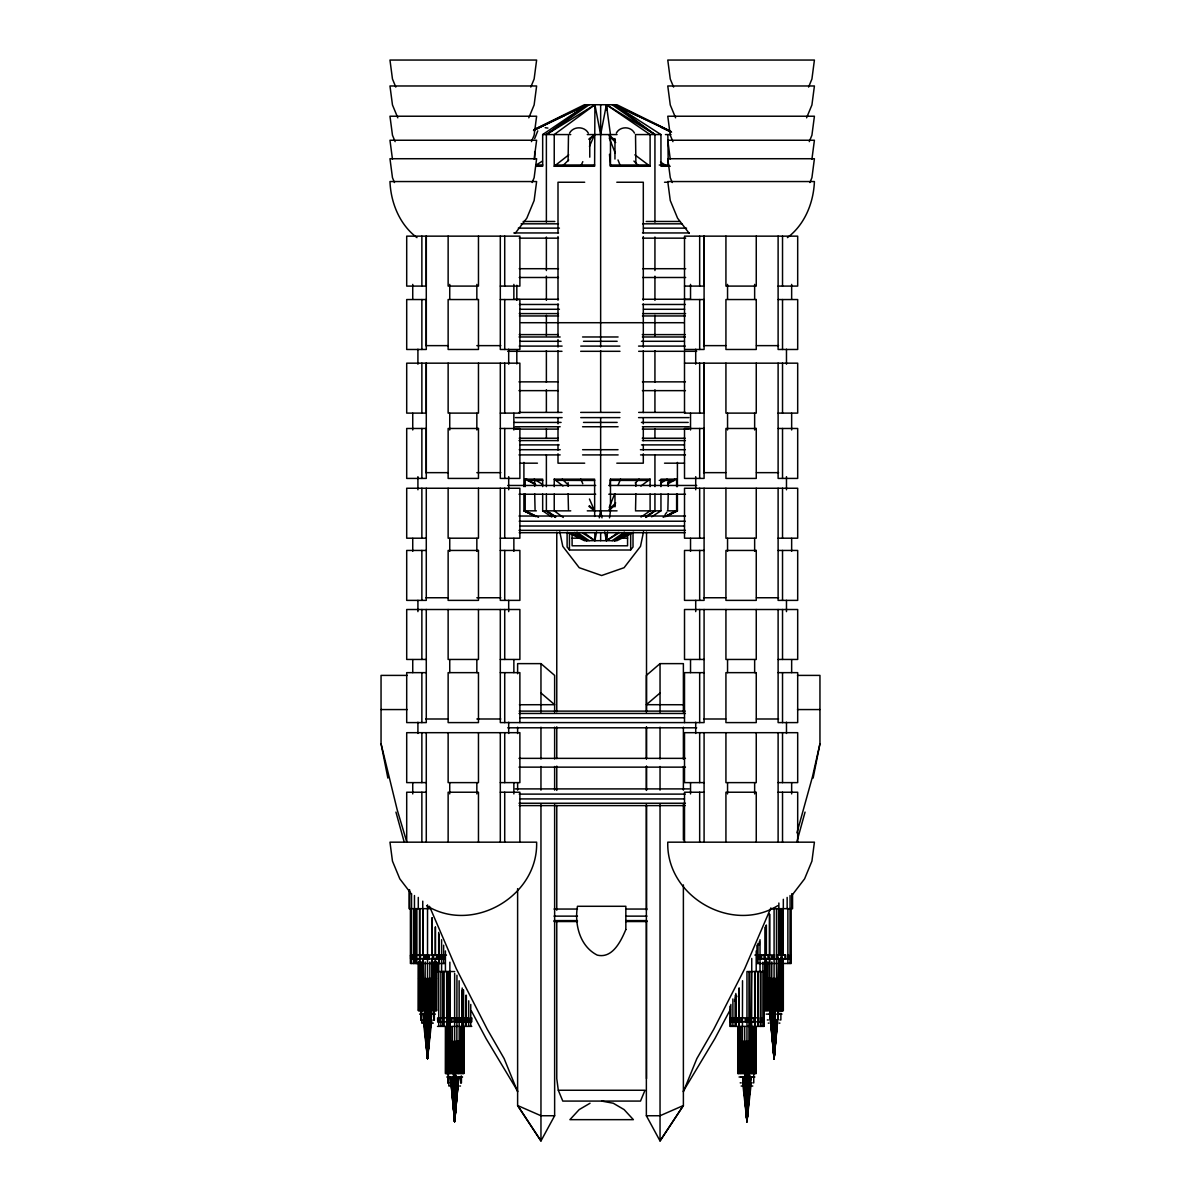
<?xml version="1.0" encoding="UTF-8"?>
<svg xmlns="http://www.w3.org/2000/svg" width="1201" height="1201" viewBox="0 0 1201 1201"><rect width="100%" height="100%" fill="white"/><g stroke="black" fill="none" stroke-linecap="round" stroke-linejoin="round"><path stroke-width="1.5" d="M426.28 472.654L426.28 363.167L426.28 413.114L406.704 413.114L406.704 363.167L519.883 363.167L519.883 413.114L500.307 413.114M426.28 345.633L426.28 236.147L426.28 286.093L406.704 286.093L406.704 236.147L519.883 236.147L519.883 286.093L500.307 286.093M704.086 472.654L704.086 363.167L704.086 413.114L684.51 413.114L684.495 350.797M704.086 345.633L704.086 236.147L704.086 286.093L684.51 286.093M654.935 222.125L654.935 134.572L606.4 104.742L600.65 134.572L594.915 104.742L554.231 134.572L554.231 166.263L594.615 166.263L594.915 104.742L546.38 134.572L546.38 222.125M423.232 1019.949L427.526 1058.636L428.727 978.485L427.526 978.485M450.54 1077.192L454.654 1121.524L455.764 1075.345L454.654 1121.524L450.39 1077.192M742.849 1077.192L746.962 1121.524L748.118 1073.499L746.962 1121.524L742.668 1082.852M769.661 1012.443L774.09 1058.636L775.245 978.485L776.401 978.485M423.413 1014.29L427.526 1058.636L428.727 1010.596M769.631 1010.596L774.09 1058.636L775.245 1012.443M423.548 1014.29L427.526 1058.636L429.748 1010.596L429.523 978.485L430.994 978.485L430.979 1010.596M451.576 1084.578L454.654 1121.524L456.71 1077.192L454.654 1121.524L451.336 1084.578M743.164 1079.038L746.962 1121.524L749.109 1072.868M768.655 1010.596L768.595 978.485L770.231 978.485L770.066 1010.596L774.09 1058.636L775.891 1019.844L774.09 1058.636L769.946 1012.443M431.82 1019.949L427.526 1058.636L423.968 1014.29L427.526 1058.636L429.838 1010.596L429.838 961.941M743.284 1077.192L746.962 1121.524L749.274 1073.499M618.92 532.974L606.4 540.675L606.685 535.076M431.805 1012.443L427.526 1058.636L424.493 1012.443L427.526 1058.636L430.559 1012.443M451.681 1084.578L454.654 1121.524L457.191 1082.732M743.404 1077.192L746.962 1121.524L749.994 1075.345M770.231 1010.596L774.09 1058.636L776.401 1023.537M431.339 1016.151L427.526 1058.636L425.289 1010.596L427.526 1058.636L430.664 1012.443M452.522 1077.192L454.654 1121.524L458.767 1077.192L454.654 1121.524L452.101 1082.732L454.654 1121.524L456.86 1082.852M743.959 1077.192L746.962 1121.524L749.979 1077.192M770.907 1009.966L774.09 1058.636L776.477 1023.537M431.369 1012.443L427.526 1058.636L426.37 1010.596L427.526 1058.636L431.234 1012.443M452.597 1077.192L454.654 1121.524L457.761 1082.732M609.928 485.759L610.468 479.154L650.101 479.154L650.101 486.615M744.665 1073.499L746.962 1121.524L750.535 1077.192L746.962 1121.524L744.065 1077.192M770.937 1010.596L774.09 1058.636L776.912 1023.537M453.453 1073.499L454.654 1121.524L457.881 1082.732M771.868 1012.443L774.09 1058.636L777.017 1023.537M777.632 1016.151L777.933 1012.443M452.342 1026.675L452.342 1041.372L453.498 1041.372L454.654 1121.524L458.617 1077.192M746.962 1041.372L745.776 1041.372L745.731 1073.499L746.962 1121.524L750.94 1077.192L746.962 1121.524L744.74 1073.499L744.665 1026.675M778.533 1012.443L774.09 1058.636L772.934 1010.596L774.09 1058.636L777.242 1023.537L774.09 1058.636L771.943 1012.443M778.233 1012.443L777.572 1019.844L778.383 1012.443M745.821 1073.499L746.962 1121.524L751.271 1082.852M534.7 138.535L537.763 130.879M635.539 509.674L635.884 493.836M534.13 159.223L536.622 140.247L389.965 140.247L392.472 159.223M568.463 135.728L568.088 160.904M667.876 509.674L668.236 493.836M811.921 159.223L814.413 140.247L667.771 140.247L670.263 159.223M618.455 532.448L606.4 540.675L607.601 531.893M609.507 517.856L610.468 510.845L610.468 479.154M596.597 531.893L594.915 540.675L582.38 532.974M599.299 517.856L600.65 510.845L602.001 517.856M813.122 778.083L819.953 743.734L819.953 675.397L797.509 675.397M643.511 531.788L640.508 546.365L624.085 567.698L601.641 575.519L579.212 567.698L562.789 546.365L559.786 531.788M819.953 743.734L812.446 776.867L796.939 832.848M796.743 842.246L805.06 812.101M609.222 507.453L614.627 493.911M618.005 485.459L620.527 479.154M683.384 1091.694L696.835 1058.636L713.784 1029.212L744.695 968.727L770.832 908.001M530.797 87.073L534.13 79.026L536.622 60.05L389.965 60.05L392.472 79.026L395.805 87.073M528.8 117.818L534.13 104.952L536.622 85.977L389.965 85.977L392.472 104.952L397.801 117.818M531.458 141.643L534.13 135.218L536.622 116.227L389.965 116.227L392.472 135.218L395.129 141.643M532.133 182.537L534.13 177.703L536.622 158.727L389.965 158.727L392.472 177.703L394.468 182.537M808.588 87.073L811.921 79.026L814.413 60.05L667.771 60.05L670.263 79.026L673.596 87.073M806.592 117.818L811.921 104.952L814.413 85.977L667.771 85.977L670.263 104.952L675.593 117.818M809.264 141.643L811.921 135.218L814.413 116.227L667.771 116.227L670.263 135.218L672.935 141.643M809.924 182.537L811.921 177.703L814.413 158.727L667.771 158.727L670.263 177.703L672.26 182.537M580.789 166.263L582.8 161.655M589.451 146.417L594.615 134.572L588.865 139.091M734.502 1001.154L736.904 996.184M730.418 1009.38L714.895 1038.61L683.384 1091.108M554.637 804.385L554.637 1115.744L540.96 1140.95L517.616 1105.52L517.616 888.62M616.353 133.116C619.911 126.075 630.93 126.075 634.488 133.116M569.544 133.116C573.342 126.06 584.527 126.06 588.325 133.116M515.139 233.384L526.804 218.207L534.13 200.522L536.622 181.546L389.965 181.546C390.82 202.804 399.618 224.647 416.972 237.633M665.069 514.538L666.795 512.302M792.945 894.024L804.595 878.832L811.921 861.147L814.413 842.171L667.771 842.171C666.135 896.366 731.634 934.183 777.753 905.674M630.675 549.818L633.017 547.025L633.017 532.313M609.177 509.509L615.693 502.889M635.224 483.027L639.037 479.154M562.278 166.263L568.704 159.958M589.436 139.646L594.615 134.572M683.384 712.238L683.384 663.628L660.04 663.628L646.363 675.397L646.363 712.178M660.04 692.992L646.363 704.687L683.384 704.747M554.231 166.263L568.734 154.884M787.421 237.633C804.76 224.647 813.557 202.804 814.413 181.546L667.771 181.546L670.263 200.522L677.589 218.207L689.239 233.384M609.372 509.719L615.377 505.216M640.869 486.075L650.101 479.154M631.08 532.824L614.537 540.675L625 532.944M645.958 517.466L654.935 510.845L654.935 494.076M589.166 104.742L546.38 134.572L586.779 104.742L533.829 129.858M612.15 540.675L624.37 532.148M645.763 517.226L654.935 510.845L645.538 516.61M641.049 517.015L650.101 510.845L650.101 494.061M535.886 166.263L542.672 166.263L542.672 134.572L586.779 104.742L533.514 130.549M631.306 532.613L614.537 540.675L626.907 532.719M651.663 516.805L660.955 510.845L660.955 494.061M660.52 483.327L667.125 479.154M542.432 161.114L536.141 165.032L542.747 164.972M590.036 1103.239L579.212 1109.574L569.92 1119.662L633.377 1119.662L624.085 1109.574L613.261 1103.239L601.641 1101.077M667.651 483.057L674.797 479.154M667.621 483.928L676.613 479.154L676.613 486.615M533.98 129.603L584.407 104.742L616.909 104.742L670.683 131.254M633.723 532.388L616.909 540.675L584.407 540.675L567.593 532.388M665.654 516.64L677.409 510.845L677.409 494.076M614.537 540.675L621.187 537.447M669.467 514.073L676.118 510.845M536.442 128.927L564.965 115.221M663.192 517.286L676.613 510.845L676.613 494.061M665.834 516.34L677.409 510.845L667.291 510.845M648.36 164.957L610.363 165.032M594.615 164.957L555.778 165.032M542.672 134.572L570.745 134.572M587.274 134.572L617.059 134.572M635.404 134.572L660.955 134.572L660.955 166.263L670.203 166.263M665.429 134.572L671.014 134.572M659.259 165.032L668.882 165.032M609.492 154.283L610.468 166.263L650.101 166.263L650.101 134.572L606.4 104.742L606.685 110.342M584.692 182.237L558 182.237L558 232.799M616.804 182.237L643.301 182.237L643.301 232.799M664.528 182.237L667.816 182.237M523.141 221.464L554.832 221.464M646.198 221.464L679.751 221.464M521.114 223.821L558.495 223.821M642.61 223.821L681.853 223.821M518.307 228.145L559.426 228.145M643.541 228.145L686.537 228.145M513.803 232.949L558.555 232.949M642.49 232.949L689.104 232.949M519.207 238.158L558.48 238.158M642.64 238.158L685.666 238.158M519.207 268.709L558.48 268.709M642.64 268.709L685.666 268.709M519.207 277.491L558.48 277.491M642.64 277.491L685.666 277.491M778.113 286.093L797.689 286.093L797.689 236.147L684.51 236.147L684.51 349.476L704.086 349.476L704.086 299.544L684.51 299.544M515.469 299.259L558.48 299.259M642.64 299.259L689.404 299.259M500.307 299.544L519.883 299.544L519.883 349.476L500.307 349.476L500.307 236.147M778.113 299.544L797.689 299.544L797.689 349.476L778.113 349.476L778.113 236.147M519.387 304.469L558.555 304.469M642.49 304.469L685.381 304.469M520.183 309.273L559.426 309.273M643.541 309.273L684.675 309.273M519.252 313.596L558.495 313.596M642.61 313.596L685.591 313.596M519.417 315.953L558.57 315.953M642.46 315.953L685.351 315.953M521.054 322.709L684.12 322.709M519.222 334.614L558.375 334.614M642.28 334.614L685.155 334.614M519.027 336.971L560.146 336.971M582.575 336.971L618.08 336.971M642.385 336.971L685.366 336.971M519.943 341.294L561.077 341.294M583.506 341.294L617.149 341.294M641.454 341.294L684.435 341.294M425.8 345.633L447.943 345.633M476.842 345.633L500.787 345.633M703.591 345.633L725.749 345.633M756.45 345.633L778.593 345.633M519.207 346.098L562.098 346.098M580.744 346.098L619.911 346.098M638.557 346.098L685.186 346.098M507.738 351.308L561.978 351.308M580.683 351.308L619.971 351.308M638.662 351.308L696.655 351.308M684.51 363.167L797.689 363.167L797.689 413.114L778.113 413.114M518.967 381.858L558.24 381.858M642.415 381.858L685.426 381.858M518.967 390.64L558.24 390.64M642.415 390.64L685.426 390.64M518.967 412.408L561.978 412.408M580.683 412.408L619.971 412.408M638.662 412.408L685.426 412.408M515.469 417.618L562.098 417.618M580.744 417.618L619.911 417.618M638.557 417.618L688.924 417.618M514.343 422.422L561.077 422.422M583.506 422.422L617.149 422.422M641.454 422.422L688.188 422.422M515.289 426.745L560.146 426.745M582.575 426.745L618.08 426.745M642.385 426.745L689.104 426.745M500.307 428.472L519.883 428.472L519.883 478.418L500.307 478.418L500.307 363.167M778.113 428.472L797.689 428.472L797.689 478.418L778.113 478.418L778.113 363.167M515.499 429.102L558.375 429.102M642.28 429.102L688.894 429.102M519.207 438.23L558.36 438.23M642.265 438.23L685.14 438.23M519.042 440.587L558.3 440.587M642.4 440.587L685.396 440.587M519.973 444.895L559.231 444.895M641.469 444.895L684.465 444.895M519.192 449.699L560.221 449.699M582.59 449.699L618.035 449.699M640.418 449.699L685.17 449.699M518.997 454.909L560.146 454.909M582.59 454.909L618.125 454.909M640.568 454.909L685.456 454.909M520.513 463.181L537.432 463.181M584.692 463.181L558 463.181L558 453.813M616.804 463.181L643.301 463.181L643.301 453.813M664.528 463.181L684.495 463.181M425.8 472.654L447.943 472.654M476.842 472.654L500.787 472.654M703.591 472.654L725.749 472.654M756.45 472.654L778.593 472.654M525.197 486.615L525.197 479.154L542.672 479.154L542.672 486.615M554.231 486.615L554.231 479.154L594.615 479.154L594.675 516.43M676.613 479.154L660.955 479.154L660.955 486.615M527.494 480.37L542.747 480.43M555.778 480.37L594.615 480.46M610.363 480.37L648.36 480.46M659.259 480.37L674.166 480.46M507.783 485.459L595.681 485.459M608.772 485.459L696.685 485.459M518.997 494.242L595.681 494.242M608.772 494.242L685.456 494.242M536.382 510.845L523.906 510.845L523.906 494.076M542.672 494.061L542.672 510.845L570.745 510.845M587.274 510.845L617.059 510.845M635.404 510.845L660.955 510.845M518.997 516.025L685.456 516.025M519.192 521.219L685.17 521.219M519.973 526.023L684.465 526.023M519.042 530.347L685.396 530.347M519.207 532.704L685.14 532.704M426.28 538.198L406.704 538.198L406.704 488.252L519.883 488.252L519.883 538.198L500.307 538.198M572.096 538.183L581.344 538.183M620.166 538.183L627.568 538.183M704.086 538.198L684.51 538.198L684.51 488.252L797.689 488.252L797.689 538.198L778.113 538.198M426.28 550.448L406.704 550.448L406.704 600.38L426.28 600.38L426.28 488.252M500.307 550.448L519.883 550.448L519.883 600.38L500.307 600.38L500.307 488.252M704.086 550.448L684.51 550.448L684.51 600.38L704.086 600.38L704.086 488.252M778.113 550.448L797.689 550.448L797.689 600.38L778.113 600.38L778.113 488.252M425.8 597.753L447.943 597.753M476.842 597.753L500.787 597.753M703.591 597.753L725.749 597.753M756.45 597.753L778.593 597.753M426.28 659.454L406.704 659.454L406.704 609.507L519.883 609.507L519.883 659.454L500.307 659.454M704.086 659.454L684.51 659.454L684.51 609.507L797.689 609.507L797.689 659.454L778.113 659.454M554.637 712.178L554.637 675.397L540.96 663.628L517.616 663.628L517.616 673.716M426.28 672.65L406.704 672.65L406.704 722.597L426.28 722.597L426.28 609.507M500.307 672.65L519.883 672.65L519.883 722.597M704.086 672.65L684.51 672.65L684.51 722.597M778.113 672.65L797.689 672.65L797.689 722.597L778.113 722.597L778.113 609.507M407.244 675.397L381.047 675.397L381.047 743.734L387.878 778.083M519.417 704.747L554.637 704.687L540.96 692.992M381.047 709.566L407.244 709.566M797.509 709.566L819.953 709.566M519.207 711.112L685.14 711.112M519.042 713.469L685.396 713.469M519.973 717.793L684.465 717.793M425.8 718.994L447.943 718.994M476.842 718.994L500.787 718.994M703.591 718.994L725.749 718.994M756.45 718.994L778.593 718.994M507.783 727.806L696.685 727.806M518.997 758.356L685.456 758.356M518.997 767.139L685.456 767.139M426.28 782.617L406.704 782.617L406.704 732.685L519.883 732.685L519.883 782.617L500.307 782.617M704.086 782.617L684.51 782.617L684.51 732.685L797.689 732.685L797.689 782.617L778.113 782.617M515.259 788.907L689.209 788.907M426.28 792.225L406.704 792.225L406.704 842.171M500.307 792.225L519.883 792.225L519.883 842.171M704.086 792.225L684.51 792.225L684.51 842.171M778.113 792.225L797.689 792.225L797.689 842.171M519.192 794.116L685.17 794.116M519.973 798.92L684.465 798.92M519.042 803.244L685.396 803.244M519.207 805.601L685.14 805.601M429.913 908.662L409.061 908.662L409.061 889.926M770.907 908.662L792.555 908.662L792.555 893.664M554.036 909.052L577.456 909.052M625.841 909.052L646.994 909.052M554.036 916.138L577.456 916.138M625.841 916.138L646.994 916.138M554.036 920.597L577.456 920.597M625.841 920.597L646.994 920.597M554.036 921.542L577.456 921.542M625.841 921.542L646.994 921.542M430.378 954.975L443.169 954.975L443.169 958.953M444.865 955.065L446.487 955.065M754.844 955.065L756.765 955.065M787.961 954.975L788.562 958.953M757.185 958.953L759.783 958.953M760.518 958.953L773.534 958.953L773.534 954.975L772.318 954.975L772.318 958.953M775.261 958.953L785.739 958.953L785.739 954.975L776.777 954.975L776.777 958.953M785.994 958.953L787.376 958.953M787.961 958.953L790.663 958.953M419.134 963.487L416.372 963.487L416.372 908.662M420.41 963.487L422.797 963.487M424.478 963.487L426.865 963.487M428.667 963.487L431.054 963.487M432.705 963.487L435.077 963.487M436.293 963.487L438.68 963.487M444.655 963.487L438.92 963.487L438.92 937.891M762.695 963.487L756.96 963.487L756.96 945.202M762.935 963.487L765.668 963.487M766.538 963.487L768.91 963.487M770.577 963.487L772.949 963.487M774.765 963.487L777.137 963.487M778.818 963.487L781.205 963.487M782.482 963.487L785.244 963.487M785.499 963.487L791.234 963.487L791.159 908.662M454.654 971.549L436.819 971.549L436.819 962.181M765.427 971.549L746.962 971.549L746.962 1073.499L748.763 1073.499M418.609 978.485L420.845 978.485M425.214 978.485L426.37 978.485L426.52 1009.966M431.384 978.485L434.672 978.485L434.567 1010.596M434.987 978.485L436.443 978.485M765.172 978.485L766.373 978.485L766.373 958.278M767.784 978.485L766.944 978.485L766.944 1010.596M774.09 978.485L772.904 978.485L772.859 1010.596M780.785 978.485L783.007 978.485M418.533 1009.966L427.286 1010.596M427.736 1009.966L436.518 1009.966M765.112 1009.966L773.894 1010.596M419.629 1014.109L421.866 1014.109M422.482 1014.109L423.247 1014.109M424.193 1014.109L424.959 1014.109M426.1 1014.109L426.865 1014.109M428.066 1014.109L428.832 1014.109M429.988 1014.109L430.754 1014.109M431.699 1014.109L432.465 1014.109M433.111 1014.109L433.876 1014.109M434.116 1014.109L435.423 1014.109M766.193 1014.109L768.505 1014.109M769.06 1014.109L769.916 1014.109M770.862 1014.109L771.627 1014.109M772.783 1014.109L773.549 1014.109M774.765 1014.109L775.516 1014.109M776.657 1014.109L777.422 1014.109M778.278 1014.109L779.134 1014.109M779.674 1014.109L781.986 1014.109M438.65 1017.863L438.35 1021.856M452.882 1017.863L454.053 1017.863L454.053 1021.856L439.221 1021.856M471.558 1017.863L471.242 1021.856M744.125 1017.863L731.334 1017.863L731.334 1021.856M762.965 1017.863L763.281 1021.856M763.881 1017.863L763.566 1021.856M421.731 1019.949L420.755 1019.949L420.71 1009.966M433.321 1019.949L434.297 1019.949M767.319 1019.949L768.295 1019.949M779.899 1019.949L780.875 1019.949L780.905 1013.299M438.08 1021.856L438.95 1021.856M468.225 1021.856L455.209 1021.856L455.209 1017.863L456.425 1017.863L456.425 1021.856M468.96 1021.856L471.558 1021.856M758.867 1021.856L760.248 1021.856M763.881 1021.856L760.833 1021.856L760.833 1017.863L761.434 1021.856M422.497 1023.117L421.716 1023.117L421.686 1009.966M432.555 1023.117L433.336 1023.117M768.28 1023.117L769.06 1023.117M779.119 1023.117L779.899 1023.117M437.509 1026.375L443.244 1026.375L443.244 971.549M446.262 1026.375L443.499 1026.375L443.499 971.549M447.538 1026.375L449.925 1026.375M451.606 1026.375L453.978 1026.375M455.795 1026.375L458.166 1026.375M459.833 1026.375L462.205 1026.375L462.205 988.003M463.046 1026.375L465.808 1026.375L465.808 995.314M466.048 1026.375L471.783 1026.375M738.195 1026.375L735.823 1026.375L735.823 993.482M739.411 1026.375L741.798 1026.375M743.449 1026.375L745.821 1026.375M747.638 1026.375L750.009 1026.375M751.706 1026.375L754.078 1026.375M755.354 1026.375L758.116 1026.375M445.721 1041.372L447.958 1041.372L447.958 1073.499M454.654 1041.372L455.84 1041.372L455.885 1073.499M456.65 1041.372L458.106 1041.372L458.106 1073.499M463.571 1041.372L458.512 1041.372L458.512 1073.499M738.045 1041.372L739.516 1041.372M743.104 1041.372L739.816 1041.372L739.921 1073.499M755.879 1041.372L753.658 1041.372L753.763 1082.852L752.772 1082.852M446.547 1072.868L447.357 1072.868M448.604 1072.868L447.718 1073.499M450.375 1072.868L449.354 1073.499M450.975 1072.868L452.161 1072.868M462.34 1072.868L454.849 1073.499M462.82 1072.868L463.631 1072.868M738.795 1072.868L737.984 1073.499M739.276 1072.868L746.767 1073.499M754.663 1072.868L755.954 1072.868M446.757 1077.012L449.054 1077.012M449.609 1077.012L450.465 1077.012M451.321 1077.012L452.071 1077.012M453.212 1077.012L453.978 1077.012M455.194 1077.012L455.96 1077.012M457.116 1077.012L457.881 1077.012M458.827 1077.012L459.593 1077.012M460.238 1077.012L462.55 1077.012M739.065 1077.012L740.371 1077.012M740.612 1077.012L741.377 1077.012M742.023 1077.012L742.788 1077.012M743.749 1077.012L744.515 1077.012M745.656 1077.012L746.421 1077.012M747.638 1077.012L748.403 1077.012M749.544 1077.012L750.31 1077.012M751.241 1077.012L752.006 1077.012M752.637 1077.012L754.874 1077.012M447.868 1082.852L448.844 1082.852M460.448 1082.852L461.424 1082.852L461.454 1076.186M740.191 1082.852L741.167 1082.852M449.624 1086.019L448.844 1086.019L448.814 1076.156M459.683 1086.019L460.463 1086.019M741.167 1086.019L741.933 1086.019M752.006 1086.019L752.772 1086.019M558.3 1090.253L644.997 1090.253L640.508 1101.077L562.789 1101.077L558.3 1090.253L556.769 1078.633L556.769 921.437M554.637 1115.744L540.96 1115.744L517.616 1105.52L540.96 1140.95L540.96 804.385M646.363 804.385L646.363 1115.744L660.04 1115.744L683.384 1105.52L683.384 884.897M545.164 127.696L547.881 128.072M426.64 905.674C472.744 934.183 538.258 896.366 536.622 842.171L389.965 842.171L392.472 861.147L399.798 878.832L411.448 894.024M670.789 131.434L614.537 104.742L654.935 134.572L612.15 104.742M535.481 516.34L523.906 510.845L535.661 516.64M570.235 532.824L586.779 540.675L576.3 532.944M671.584 132.155L614.537 104.742L660.955 134.572M524.702 510.845L534.76 515.679M581.749 538.258L586.779 540.675L574.618 532.448M631.171 112.804L637.836 116.032M661.135 127.321L669.467 131.344M538.513 517.286L525.197 510.845L525.197 494.061M570.13 532.613L586.779 540.675M525.197 479.154L535.691 484.724M526.518 479.154L535.181 483.853M555.778 516.61L546.38 510.845L546.38 494.076M534.19 479.154L542.432 484.303M660.52 162.09L667.125 166.263M542.672 510.845L551.799 517.015M555.553 517.226L546.38 510.845L555.357 517.466M576.945 532.148L589.166 540.675M563.269 517.466L554.231 510.845L554.231 494.061M584.362 532.944L594.915 540.675L594.84 533.214M609.372 135.698L615.377 140.202M634.864 154.839L650.101 166.263M554.231 479.154L562.969 486.015M588.865 506.327L594.615 510.845L589.451 499M562.278 479.154L568.704 485.459M589.436 505.756L594.615 510.845M609.177 135.893L615.693 142.514M633.933 161.069L639.037 166.263M569.454 549.818L567.112 547.025L567.112 532.313M517.616 1091.108L486.105 1038.61L471.438 1011.017M646.363 1115.744L660.04 1140.95L683.384 1105.52L660.04 1140.95L660.04 804.385M580.789 479.154L582.8 483.763M429.478 906.32L456.305 968.727L487.216 1029.212L504.165 1058.636L517.616 1091.694M609.222 137.965L615.302 153.188M618.005 159.958L620.527 166.263M406.869 842.276L397.171 809.714L381.047 743.734M395.94 812.101L404.257 842.246M604.719 531.893L606.4 540.675M606.4 104.742L610.468 134.572L610.468 166.263M667.876 135.728L668.236 164.627M568.463 509.674L568.088 493.836M635.539 135.728L635.884 162.766M535.061 509.674L534.7 493.836M450.675 1077.192L451.006 1080.885M791.924 893.664L791.924 908.662M791.654 284.397L791.654 299.244M791.654 413.264L791.654 429.973M791.654 538.363L791.654 551.349M791.654 659.619L791.654 672.605M791.654 782.782L791.654 793.921M791.009 954.975L791.009 958.953M790.393 958.953L790.393 954.975L790.078 958.953M790.078 895.541L790.018 963.487M787.871 908.662L787.871 963.487M787.15 897.417L787.15 908.662M786.475 349.206L786.475 364.203M786.475 476.662L786.475 489.783M786.475 600.38L786.475 611.624M786.475 722.206L786.475 733.451M784.884 954.975L784.884 958.953M783.322 899.294L783.322 908.662M783.322 962.406L783.322 1010.596L764.857 1010.596L764.797 962.181M783.082 1010.596L774.33 1010.596M783.007 908.662L783.007 954.99M783.007 958.698L782.812 1010.596M782.707 908.662L782.707 954.6M782.707 958.278L782.707 978.485M782.527 236.147L782.527 286.093M782.527 299.544L782.527 349.476M782.527 363.167L782.527 413.114M782.527 428.472L782.527 478.418M782.527 488.252L782.527 538.198M782.527 550.448L782.527 600.38M782.527 609.507L782.527 659.454M782.527 672.65L782.527 722.597M782.527 732.685L782.527 782.617M782.527 792.225L782.527 842.171M782.391 978.485L782.391 1010.596M782.091 908.662L782.196 1010.596M781.821 908.662L781.821 954.6M781.821 958.278L781.821 978.485M781.551 978.485L781.476 1010.596M781.07 954.975L781.07 958.953M781.22 978.485L781.22 1010.596M780.62 908.662L780.62 954.99M780.62 958.698L780.575 1010.596M780.395 908.662L780.395 954.6M780.395 958.278L779.389 1010.596M778.864 903.032L778.864 908.662M778.713 908.662L778.713 954.99M778.713 958.698L778.728 1010.596M778.548 908.662L778.548 954.6M778.548 958.278L777.377 1010.596M778.113 732.685L778.113 842.171M777.963 954.975L777.963 958.953M777.948 978.485L777.948 1010.596M776.672 1009.966L776.477 958.698M776.477 908.662L776.477 954.99M776.086 978.485L776.086 1010.596M774.69 954.975L774.69 958.953M774.09 908.662L774.09 1058.636M771.898 1009.966L772.093 978.485L770.637 978.485L770.667 1010.596M771.778 961.941L771.597 1010.596M771.237 958.953L771.237 954.975L760.788 954.975L760.788 958.953M769.631 914.171L769.631 954.6M769.631 958.278L769.631 978.485M769.481 914.216L769.481 954.99M769.481 958.698L769.481 1010.596M769.135 954.975L769.135 958.953M767.964 954.975L767.964 958.953M767.784 961.941L767.559 1010.596M766.373 925.19L766.373 954.6M766.103 925.34L766.103 954.99M766.103 958.698L766.223 1010.596M765.773 978.485L765.773 1010.596M765.487 927.037L765.487 954.6M765.487 958.278L765.487 978.485M765.172 927.187L765.112 1010.596M764.106 971.549L764.106 1026.375L758.371 1026.375L758.371 971.549M764.031 954.975L764.031 958.953M764.046 971.549L764.046 1026.375M762.95 962.181L762.89 1026.375M761.644 954.975L761.644 958.953M760.743 971.549L760.743 1026.375M760.518 971.549L760.518 1026.375M760.023 939.722L760.023 971.549M759.392 941.554L759.332 945.202M759.062 958.953L759.062 954.975L758.447 958.953M757.981 943.385L757.981 963.487M757.741 971.549L757.741 1026.375M757.501 958.953L757.501 954.975L757.065 958.953M756.255 236.147L756.255 286.093L725.929 286.093L725.929 236.147M756.255 363.167L756.255 413.114L725.929 413.114L725.929 363.167M756.255 488.252L756.255 538.198L725.929 538.198L725.929 488.252M756.255 609.507L756.255 659.454L725.929 659.454L725.929 609.507M756.255 732.685L756.255 782.617L725.929 782.617L725.929 732.685M756.255 842.171L756.255 792.225L725.929 792.225L725.929 842.171M756.195 950.937L756.195 971.549M756.195 1027.155L756.195 1073.499L737.744 1073.499L737.744 1027.155M755.879 1026.675L755.954 1073.499M755.579 1026.675L755.579 1041.372M755.279 1041.372L755.084 1073.499M754.964 971.549L754.844 1073.499M754.648 284.397L754.648 299.244M754.648 413.264L754.648 429.973M754.648 538.363L754.648 551.349M754.648 659.619L754.648 672.605M754.648 782.782L754.648 793.921M754.693 971.549L754.693 1041.372M754.093 1041.372L754.093 1073.499M753.943 1017.863L753.943 1021.856M753.492 1027.155L753.537 1073.499M753.267 1026.675L752.426 1073.499M752.276 1073.499L749.454 1072.868L749.364 971.549L749.274 1041.372L748.118 1041.372L747.968 1072.868M751.751 958.443L751.616 1073.499M751.421 971.549L750.4 1073.499M750.835 1017.863L750.835 1021.856M750.835 1041.372L750.835 1073.499M749.664 1017.863L749.664 1021.856M748.974 1041.372L748.974 1073.499M746.962 1084.578L746.962 1121.524M745.19 1021.856L745.19 1017.863L746.406 1017.863L746.406 1021.856L730.058 1021.856L730.058 1017.863L730.373 1021.856M744.815 1073.499L744.965 1041.372L743.509 1041.372L743.524 1073.499M742.518 980.737L742.353 1073.499M742.023 1017.863L742.023 1021.856M741.482 1041.372L741.377 1073.499M740.837 1017.863L740.837 1021.856M740.672 1026.675L740.672 1041.372M740.447 1027.155L740.447 1073.499M739.246 988.093L739.246 1041.372M738.975 988.228L738.855 1073.499M738.645 1041.372L738.645 1073.499M738.36 1026.675L738.36 1041.372M738.33 1072.868L738.06 1027.155M737.969 1017.863L737.969 1021.856M736.919 1017.863L736.919 1021.856M736.198 995.314L736.198 1026.375M735.567 997.13L735.567 1026.375L729.833 1026.375L729.893 1006.273M735.282 995.314L735.282 1026.375M734.532 1017.863L734.532 1021.856M733.676 1017.863L733.676 1021.856M732.895 998.962L732.895 1026.375M731.934 1017.863L731.934 1021.856M730.854 1004.441L730.854 1026.375M730.658 1017.863L730.658 1021.856M727.551 284.397L727.551 299.244M727.551 413.264L727.551 429.973M727.551 538.363L727.551 551.349M727.551 659.619L727.551 672.605M727.551 782.782L727.551 793.921M704.086 609.507L704.086 722.597L500.307 722.597L500.307 609.507M704.086 732.685L704.086 842.171M699.673 236.147L699.673 286.093M699.673 299.544L699.673 349.476M699.673 363.167L699.673 413.114M699.673 428.472L699.673 478.418M699.673 488.252L699.673 538.198M699.673 550.448L699.673 600.38M699.673 609.507L699.673 659.454M699.673 672.65L699.673 722.597M699.673 732.685L699.673 782.617M699.673 792.225L699.673 842.171M695.709 349.206L695.709 364.203M695.709 476.662L695.709 489.783M695.709 600.38L695.709 611.624M695.709 722.206L695.709 733.451M690.53 284.397L690.53 299.244M690.53 413.264L690.53 429.973M690.53 538.363L690.53 551.349M690.53 659.619L690.53 672.605M690.53 782.782L690.53 793.921M683.384 727.205L683.384 759.287M683.384 766.508L683.384 790.123M683.384 804.385L683.384 839.964M677.409 462.415L677.409 486.63M668.236 480.79L668.236 486.375M660.04 663.628L660.04 712.238M660.04 727.205L660.04 759.017M660.04 766.508L660.04 790.123M654.935 237.017L654.935 270.555M654.935 276.14L654.935 300.355M654.935 315.262L654.935 335.74M654.935 350.647L654.935 382.308M654.935 389.77L654.935 412.123M654.935 428.877L654.935 438.2M654.935 454.954L654.935 486.63M646.513 532.178L646.513 711.833M646.513 726.8L646.513 758.627M646.513 766.103L646.513 790.438M646.513 805.406L646.513 910.208M646.513 921.437L646.513 1078.633M646.363 727.16L646.363 759.002M646.363 766.493L646.363 790.123M643.301 236.552L643.301 300.235M643.301 303.973L643.301 347.059M643.301 350.797L643.301 412.604M643.301 418.233L643.301 423.848M643.301 427.601L643.301 440.707M643.301 444.445L643.301 450.075M635.884 482.652L635.884 486.375M630.675 533.124L630.675 550.013L569.454 550.013L569.454 533.124M627.568 533.199L627.568 545.794L572.096 545.794L572.096 533.199M614.957 138.535L614.957 159.042M614.957 493.836L614.957 506.882M600.65 104.742L600.65 346.924M600.65 350.647L600.65 412.123M600.65 417.708L600.65 516.43M600.65 533.214L600.65 540.675M589.766 138.535L589.766 157.181M568.088 482.652L568.088 486.375M558 236.552L558 300.235M558 303.973L558 335.815M558 339.568L558 347.059M558 350.797L558 412.604M558 418.233L558 423.848M558 427.601L558 440.707M558 444.445L558 450.075M556.769 532.178L556.769 711.833M556.769 726.8L556.769 758.627M556.769 766.103L556.769 790.438M556.769 805.406L556.769 910.208M554.637 727.16L554.637 759.002M554.637 766.493L554.637 790.123M546.38 237.017L546.38 270.555M546.38 276.14L546.38 300.355M546.38 315.262L546.38 335.74M546.38 350.647L546.38 382.308M546.38 389.77L546.38 412.123M546.38 428.877L546.38 438.2M546.38 454.954L546.38 486.63M540.96 663.628L540.96 712.238M540.96 727.205L540.96 759.017M540.96 766.508L540.96 790.123M534.7 151.581L534.7 159.042M534.7 480.79L534.7 486.375M523.906 462.415L523.906 486.63M517.616 727.205L517.616 733.511M517.616 782.992L517.616 790.123M516.82 285.253L516.82 300.235M516.82 350.797L516.82 363.918M513.863 284.397L513.863 299.244M513.863 413.264L513.863 429.973M513.863 538.363L513.863 551.349M513.863 659.619L513.863 672.605M513.863 782.782L513.863 793.921M508.684 349.206L508.684 364.203M508.684 476.662L508.684 489.783M508.684 600.38L508.684 611.624M508.684 722.206L508.684 733.451M504.72 236.147L504.72 286.093M504.72 299.544L504.72 349.476M504.72 363.167L504.72 413.114M504.72 428.472L504.72 478.418M504.72 488.252L504.72 538.198M504.72 550.448L504.72 600.38M504.72 609.507L504.72 659.454M504.72 672.65L504.72 722.597M504.72 732.685L504.72 782.617M504.72 792.225L504.72 842.171M500.307 732.685L500.307 842.171M478.463 236.147L478.463 286.093L448.138 286.093L448.138 236.147M478.463 363.167L478.463 413.114L448.138 413.114L448.138 363.167M478.463 488.252L478.463 538.198L448.138 538.198L448.138 488.252M478.463 609.507L478.463 659.454L448.138 659.454L448.138 609.507M478.463 732.685L478.463 782.617L448.138 782.617L448.138 732.685M478.463 842.171L478.463 792.225L448.138 792.225L448.138 842.171M476.842 284.397L476.842 299.244M476.842 413.264L476.842 429.973M476.842 538.363L476.842 551.349M476.842 659.619L476.842 672.605M476.842 782.782L476.842 793.921M471.678 1017.863L471.678 1021.856M470.762 1004.441L470.762 1026.375M470.282 1021.856L470.282 1017.863L469.681 1021.856M468.72 1000.793L468.72 1026.375M467.955 1021.856L467.955 1017.863L457.506 1017.863L457.506 1021.856M467.084 1017.863L467.084 1021.856M466.348 995.314L466.348 1026.375M464.712 1017.863L464.712 1021.856M463.886 1027.155L463.886 1073.499L445.421 1073.499L445.421 1027.155M463.571 990.089L463.631 1073.499M463.256 989.924L463.256 1041.372M462.97 1041.372L462.82 1073.499L462.64 990.089M462.37 989.924L462.37 1041.372M461.8 1041.372L462.04 1073.499M461.169 1027.155L461.169 1073.499M460.959 1026.675L460.959 1041.372M461.034 1076.186L460.989 1082.852M460.779 1017.863L460.779 1021.856M460.148 1041.372L460.238 1073.499M459.608 1017.863L459.608 1021.856M459.112 980.737L459.262 1073.499M456.95 975.227L456.815 1073.499M454.654 973.38L454.654 1121.524M454.473 1073.499L452.852 1073.499M452.657 1041.372L452.657 1073.499M452.267 1027.155L452.161 1073.499M451.951 1021.856L451.951 1017.863L440.182 1017.863L440.182 1021.856M451.351 1072.868L451.231 1041.372L450.195 1041.372L450.195 971.549M450.795 1041.372L450.975 1073.499M450.78 1017.863L450.78 1021.856M449.865 962.181L450.015 1073.499M449.744 284.397L449.744 299.244M449.744 413.264L449.744 429.973M449.744 538.363L449.744 551.349M449.744 659.619L449.744 672.605M449.744 782.782L449.744 793.921M449.189 1073.499L448.348 971.549M448.408 1076.186L448.303 1082.852L448.123 971.549M447.853 1076.186L447.838 1082.852M447.673 1017.863L447.673 1021.856M447.523 1041.372L447.523 1073.499M447.192 1041.372L447.162 1073.499M446.922 971.549L446.922 1041.372M446.652 971.549L446.787 1073.499M446.352 1041.372L446.472 1073.499M446.036 1026.675L446.036 1041.372M445.736 1026.675L445.661 1073.499M445.421 950.937L445.421 971.549M444.55 954.975L444.55 958.953M444.13 958.953L444.43 954.975L444.43 958.953L428.081 958.953L428.081 954.975L429.297 954.975L429.297 958.953M443.83 954.975L443.83 958.953M443.875 971.549L443.875 1026.375M443.634 945.202L443.634 963.487M442.959 971.549L442.959 1026.375M442.553 954.975L442.553 958.953M441.593 939.722L441.593 971.549M440.827 954.975L440.827 958.953M440.872 971.549L440.872 1026.375M439.971 954.975L439.971 958.953M439.221 934.243L439.221 963.487M438.68 932.411L438.725 1026.375M437.584 954.975L437.584 958.953M437.614 1017.863L437.734 1021.856M436.533 954.975L436.533 958.953M436.759 962.406L436.759 1010.596L418.293 1010.596L418.293 962.406M436.443 962.406L436.278 1010.596M436.143 961.941L436.143 978.485M435.843 978.485L435.843 1010.596M435.513 927.187L435.513 954.99M435.513 958.698L435.393 1010.596M435.242 927.037L435.242 954.6M435.242 958.278L435.242 978.485M434.297 1009.966L434.342 1019.949M434.056 962.406L434.056 1010.596M433.831 961.941L433.831 978.485M433.861 1009.966L433.861 1019.949M433.651 954.975L433.651 958.953M433.021 978.485L432.96 1010.596M432.48 954.975L432.48 958.953M432.135 917.924L432.135 954.99M432.135 958.698L432.135 1010.596M431.985 917.849L431.985 954.6M431.985 958.278L431.985 978.485M427.526 904.908L427.526 1058.636M426.28 732.685L426.28 842.171M425.755 958.953L425.755 954.975L426.94 954.975L426.94 958.953L410.607 958.953L410.607 954.975L410.922 958.953M425.529 978.485L425.724 1010.596M425.214 961.941L424.959 1009.966M424.839 958.953L424.839 954.975L411.222 954.975L411.222 958.953M424.238 1010.596L423.067 958.278M423.668 954.975L423.668 958.953M423.668 978.485L423.668 1010.596M423.067 954.6L423.067 908.662L422.917 954.99M422.917 958.698L422.887 1010.596M422.752 901.155L422.752 908.662M422.227 1010.596L421.221 961.941M421.866 236.147L421.866 286.093M421.866 299.544L421.866 349.476M421.866 363.167L421.866 413.114M421.866 428.472L421.866 478.418M421.866 488.252L421.866 538.198M421.866 550.448L421.866 600.38M421.866 609.507L421.866 659.454M421.866 672.65L421.866 722.597M421.866 732.685L421.866 782.617M421.866 792.225L421.866 842.171M421.296 1009.966L421.296 1019.949M421.146 1009.966L421.146 1019.949M420.996 962.406L420.966 1010.596M420.545 954.975L420.545 958.953M420.395 978.485L420.395 1010.596M419.81 908.662L419.81 954.6M419.81 958.278L419.81 978.485M419.524 908.662L419.524 954.99M419.524 958.698L419.659 1010.596M419.494 954.975L419.494 958.953M419.224 978.485L419.224 1010.596M418.909 961.941L418.909 978.485M418.609 961.941L418.533 1010.596M418.293 897.417L418.293 908.662M417.918 349.206L417.918 364.203M417.918 476.662L417.918 489.783M417.918 600.38L417.918 611.624M417.918 722.206L417.918 733.451M416.762 908.662L416.762 963.487M416.131 908.662L416.131 963.487L410.397 963.487L410.397 908.662M415.831 908.662L415.831 963.487M414.465 895.541L414.465 908.662M413.97 908.662L413.97 963.487M413.745 908.662L413.745 963.487M413.054 954.975L413.054 958.953M412.739 284.397L412.739 299.244M412.739 413.264L412.739 429.973M412.739 538.363L412.739 551.349M412.739 659.619L412.739 672.605M412.739 782.782L412.739 793.921M411.538 893.664L411.598 963.487M409.691 889.926L409.691 908.662M625.841 929.529C621.007 940.983 612.54 958.848 597.272 955.125C579.813 946.313 574.348 924.32 577.456 906.29L625.841 906.29L625.841 929.529M426.28 299.544L406.704 299.544L406.704 349.476L426.28 349.476L426.28 299.544M478.463 299.544L448.138 299.544L448.138 349.476L478.463 349.476L478.463 299.544M756.255 299.544L725.929 299.544L725.929 349.476L756.255 349.476L756.255 299.544M426.28 428.472L406.704 428.472L406.704 478.418L426.28 478.418L426.28 428.472M478.463 428.472L448.138 428.472L448.138 478.418L478.463 478.418L478.463 428.472M704.086 428.472L684.51 428.472L684.51 478.418L704.086 478.418L704.086 428.472M756.255 428.472L725.929 428.472L725.929 478.418L756.255 478.418L756.255 428.472M478.463 550.448L448.138 550.448L448.138 600.38L478.463 600.38L478.463 550.448M756.255 550.448L725.929 550.448L725.929 600.38L756.255 600.38L756.255 550.448M478.463 672.65L448.138 672.65L448.138 722.597L478.463 722.597L478.463 672.65M756.255 672.65L725.929 672.65L725.929 722.597L756.255 722.597L756.255 672.65M758.612 1017.863L747.562 1017.863L747.562 1021.856L758.612 1021.856L758.612 1017.863"/></g></svg>
